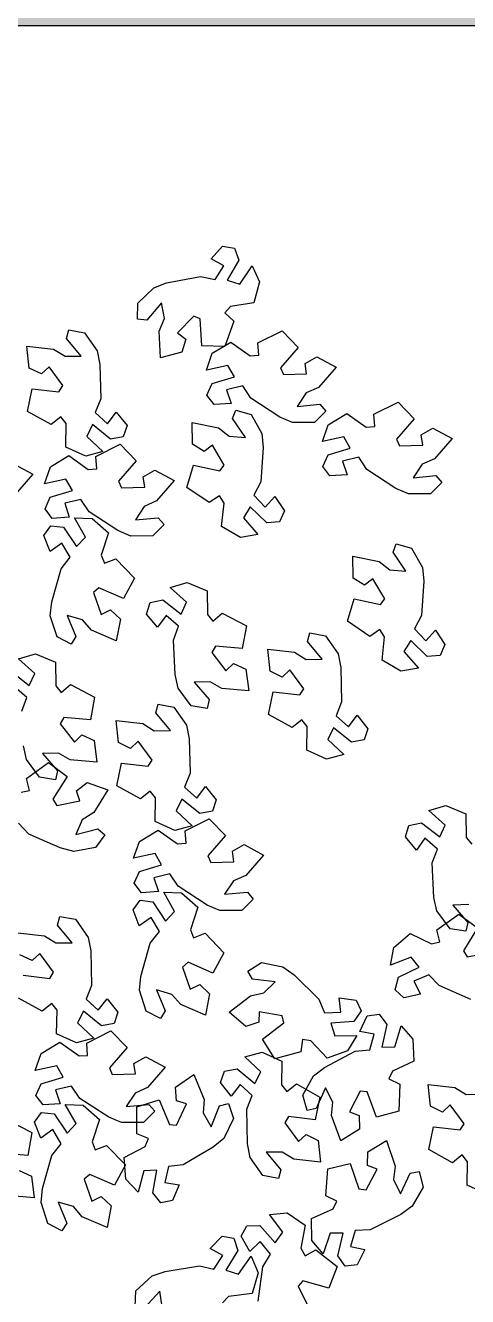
# Model space of a CAD drawing. Header units: centimetres. Extents: x -3096 to 17897, y -3131 to 15798.
# Drawn here: x -2058.9 to -1996.4, y 3859.8 to 4039.6 of the extents above; entities that cross this region are included whole.
import ezdxf

# ---------------------------------------------------------------- set-up
doc = ezdxf.new("R2010")
doc.units = ezdxf.units.CM
doc.layers.add('alberi', color=74, linetype='Continuous')

msp = doc.modelspace()

# ---------------------------------------------------------------- hatches: boundary and pattern name
at = {"transparency": 33554508}
h = msp.add_hatch(dxfattribs=at)
h.set_pattern_fill('GOST_WOOD', color=256, scale=2.9)
h.set_pattern_definition([(90, (-5100.13, -478.695), (17.4, -1e-15), [29, -5.8]), (90, (-5094.33, -484.495), (17.4, -1e-15), [17.4, -4.35, 8.7, -4.35]), (90, (-5088.53, -493.195), (17.4, -1e-15), [29, -5.8])])
h.paths.add_polyline_path([(-3095.71, 4099.61), (-3095.71, 4039.61), (-2657.82, 4039.61), (-2657.82, 4099.61)])
h.paths.add_polyline_path([(-2657.82, 4099.61), (-2657.82, 4039.61), (-2245.71, 4039.61), (-2195.71, 4039.61), (-2095.71, 4039.61), (-1945.71, 4039.61), (-1865.71, 4039.61), (-1865.71, 4099.61)])
h.paths.add_polyline_path([(-1615.62, 4039.61), (-1615.62, 4099.61), (-1765.71, 4099.61), (-1765.71, 4039.61)])
h.paths.add_polyline_path([(-1095.71, 4039.61), (-1095.71, 4099.61), (-1615.62, 4099.61), (-1615.62, 4039.61)])

# ---------------------------------------------------------------- linework, layer by layer
for p, q in [((-3095.71, 4039.61), (-1095.71, 4039.61)), ((-2095.71, 4039.61), (-1945.71, 4039.61))]:
    msp.add_line(p, q)
at = {"layer": 'alberi'}
for points in [[(-2042.98, 4000.31), (-2040.75, 4002.5), (-2038.92, 4003.18), (-2034.11, 4004.1), (-2032.07, 4003.66), (-2030.81, 4005.62), (-2032.63, 4006.58), (-2031, 4008.39), (-2029.34, 4008.11), (-2028.72, 4006.41), (-2028.72, 4006.41), (-2030.34, 4003.56), (-2028.56, 4003.03), (-2026.83, 4005.62), (-2025.78, 4003.33), (-2026.57, 4000.35), (-2029.88, 3999.86), (-2030.69, 3998.96), (-2029.4, 3997.8), (-2029.4, 3997.8), (-2030.67, 3994.19), (-2033.95, 3994.3), (-2034.15, 3998.11), (-2035.09, 3998.5), (-2037.39, 3996.14), (-2036.22, 3995.24), (-2036.76, 3993.4), (-2039.76, 3992.57), (-2039.96, 3996.38), (-2039.23, 3998.14), (-2039.63, 4000.38), (-2041.74, 3997.94), (-2043.03, 3998.06)], [(-2050.52, 3996.15), (-2048.73, 3993.6), (-2048.36, 3991.67), (-2048.23, 3986.79), (-2049.01, 3984.84), (-2047.28, 3983.28), (-2046.04, 3984.92), (-2044.52, 3983.01), (-2045.06, 3981.42), (-2046.85, 3981.09), (-2046.85, 3981.09), (-2049.39, 3983.15), (-2050.2, 3981.49), (-2047.93, 3979.35), (-2050.36, 3978.69), (-2053.17, 3979.96), (-2053.12, 3983.3), (-2053.87, 3984.26), (-2055.23, 3983.17), (-2055.23, 3983.17), (-2058.58, 3985.02), (-2057.93, 3988.23), (-2054.15, 3987.8), (-2053.6, 3988.67), (-2055.55, 3991.33), (-2056.63, 3990.31), (-2058.36, 3991.15), (-2058.68, 3994.25), (-2054.9, 3993.82), (-2053.28, 3992.81), (-2051.01, 3992.84), (-2053.06, 3995.32), (-2052.74, 3996.57)], [(-2017.99, 3983.45), (-2021.11, 3983.43), (-2022.91, 3984.21), (-2027, 3986.88), (-2028.16, 3988.62), (-2030.43, 3988.09), (-2029.78, 3986.13), (-2032.21, 3985.97), (-2033.22, 3987.32), (-2032.48, 3988.98), (-2032.48, 3988.98), (-2029.34, 3989.9), (-2030.25, 3991.51), (-2033.3, 3990.85), (-2032.46, 3993.23), (-2029.82, 3994.82), (-2027.1, 3992.88), (-2025.88, 3992.96), (-2026.01, 3994.7), (-2026.01, 3994.7), (-2022.59, 3996.41), (-2020.31, 3994.05), (-2022.81, 3991.18), (-2022.4, 3990.24), (-2019.11, 3990.33), (-2019.33, 3991.8), (-2017.66, 3992.75), (-2014.93, 3991.26), (-2017.43, 3988.38), (-2019.18, 3987.62), (-2020.44, 3985.73), (-2017.23, 3986.02), (-2016.39, 3985.04)], [(-2001.58, 3973.36), (-2004.7, 3973.34), (-2006.5, 3974.12), (-2010.59, 3976.8), (-2011.75, 3978.54), (-2014.02, 3978), (-2013.38, 3976.05), (-2015.81, 3975.88), (-2016.81, 3977.23), (-2016.07, 3978.89), (-2016.07, 3978.89), (-2012.94, 3979.81), (-2013.84, 3981.42), (-2016.89, 3980.77), (-2016.05, 3983.14), (-2013.41, 3984.74), (-2010.69, 3982.8), (-2009.48, 3982.88), (-2009.61, 3984.61), (-2009.61, 3984.61), (-2006.18, 3986.32), (-2003.91, 3983.97), (-2006.4, 3981.09), (-2006, 3980.15), (-2002.7, 3980.25), (-2002.93, 3981.71), (-2001.25, 3982.66), (-1998.52, 3981.17), (-2001.02, 3978.3), (-2002.78, 3977.53), (-2004.03, 3975.64), (-2000.82, 3975.93), (-1999.98, 3974.95)], [(-2026.98, 3984.59), (-2025.45, 3981.87), (-2025.26, 3979.92), (-2025.6, 3975.05), (-2026.56, 3973.19), (-2024.98, 3971.47), (-2023.59, 3972.98), (-2022.26, 3970.94), (-2022.96, 3969.4), (-2024.76, 3969.24), (-2024.76, 3969.24), (-2027.09, 3971.54), (-2028.06, 3969.96), (-2026.01, 3967.61), (-2028.49, 3967.19), (-2031.17, 3968.72), (-2030.79, 3972.04), (-2031.46, 3973.06), (-2032.91, 3972.11), (-2032.91, 3972.11), (-2036.07, 3974.27), (-2035.12, 3977.4), (-2031.39, 3976.62), (-2030.77, 3977.43), (-2032.45, 3980.26), (-2033.62, 3979.36), (-2035.27, 3980.36), (-2035.29, 3983.47), (-2031.57, 3982.68), (-2030.05, 3981.52), (-2027.78, 3981.34), (-2029.59, 3984), (-2029.15, 3985.21)], [(-2040.88, 3967.41), (-2044, 3967.38), (-2045.8, 3968.16), (-2049.89, 3970.82), (-2051.06, 3972.56), (-2053.32, 3972.02), (-2052.68, 3970.07), (-2055.1, 3969.89), (-2056.11, 3971.24), (-2055.38, 3972.9), (-2055.38, 3972.9), (-2052.24, 3973.83), (-2053.15, 3975.44), (-2056.2, 3974.78), (-2055.36, 3977.16), (-2052.73, 3978.76), (-2050, 3976.82), (-2048.79, 3976.91), (-2048.92, 3978.64), (-2048.92, 3978.64), (-2045.5, 3980.36), (-2043.22, 3978.01), (-2045.71, 3975.13), (-2045.3, 3974.19), (-2042.01, 3974.29), (-2042.24, 3975.76), (-2040.57, 3976.71), (-2037.83, 3975.22), (-2040.33, 3972.35), (-2042.08, 3971.58), (-2043.33, 3969.69), (-2040.12, 3969.98), (-2039.28, 3969)], [(-2054.42, 3953.14), (-2055.37, 3956.11), (-2055.17, 3958.06), (-2053.85, 3962.76), (-2052.54, 3964.39), (-2053.73, 3966.39), (-2055.4, 3965.19), (-2056.29, 3967.46), (-2055.3, 3968.82), (-2053.5, 3968.62), (-2053.5, 3968.62), (-2051.68, 3965.9), (-2050.41, 3967.25), (-2051.95, 3969.96), (-2049.44, 3969.87), (-2047.12, 3967.84), (-2048.16, 3964.66), (-2047.71, 3963.53), (-2046.1, 3964.17), (-2046.1, 3964.17), (-2043.44, 3961.41), (-2045, 3958.54), (-2048.5, 3960.06), (-2049.27, 3959.38), (-2048.19, 3956.27), (-2046.86, 3956.93), (-2045.45, 3955.62), (-2046.05, 3952.56), (-2049.54, 3954.09), (-2050.8, 3955.53), (-2052.98, 3956.16), (-2051.74, 3953.18), (-2052.42, 3952.09)], [(-2004.27, 3965.68), (-2002.74, 3962.96), (-2002.54, 3961.01), (-2002.89, 3956.13), (-2003.84, 3954.27), (-2002.27, 3952.55), (-2000.88, 3954.07), (-1999.55, 3952.03), (-2000.24, 3950.49), (-2002.05, 3950.33), (-2002.05, 3950.33), (-2004.38, 3952.62), (-2005.35, 3951.04), (-2003.29, 3948.7), (-2005.78, 3948.28), (-2008.45, 3949.81), (-2008.08, 3953.13), (-2008.74, 3954.15), (-2010.19, 3953.2), (-2010.19, 3953.2), (-2013.35, 3955.36), (-2012.4, 3958.49), (-2008.67, 3957.71), (-2008.05, 3958.52), (-2009.74, 3961.35), (-2010.91, 3960.44), (-2012.55, 3961.44), (-2012.58, 3964.55), (-2008.85, 3963.77), (-2007.33, 3962.61), (-2005.07, 3962.43), (-2006.88, 3965.09), (-2006.44, 3966.3)], [(-2035.43, 3943.38), (-2037.28, 3945.89), (-2037.7, 3947.8), (-2037.94, 3952.68), (-2037.22, 3954.64), (-2038.99, 3956.16), (-2040.19, 3954.49), (-2041.75, 3956.36), (-2041.25, 3957.97), (-2039.47, 3958.35), (-2039.47, 3958.35), (-2036.88, 3956.35), (-2036.11, 3958.03), (-2038.43, 3960.11), (-2036.02, 3960.83), (-2033.18, 3959.63), (-2033.15, 3956.29), (-2032.37, 3955.35), (-2031.04, 3956.47), (-2031.04, 3956.47), (-2027.64, 3954.71), (-2028.21, 3951.48), (-2032.01, 3951.82), (-2032.53, 3950.93), (-2030.52, 3948.33), (-2029.46, 3949.37), (-2027.71, 3948.57), (-2027.31, 3945.49), (-2031.11, 3945.82), (-2032.75, 3946.79), (-2035.02, 3946.7), (-2032.91, 3944.27), (-2033.2, 3943.01)], [(-2016.45, 3953.28), (-2014.66, 3950.73), (-2014.28, 3948.8), (-2014.16, 3943.92), (-2014.94, 3941.98), (-2013.21, 3940.41), (-2011.96, 3942.05), (-2010.45, 3940.14), (-2010.99, 3938.55), (-2012.78, 3938.22), (-2012.78, 3938.22), (-2015.31, 3940.28), (-2016.13, 3938.62), (-2013.86, 3936.48), (-2016.29, 3935.82), (-2019.1, 3937.09), (-2019.05, 3940.43), (-2019.8, 3941.39), (-2021.16, 3940.3), (-2021.16, 3940.3), (-2024.51, 3942.15), (-2023.86, 3945.36), (-2020.07, 3944.93), (-2019.53, 3945.8), (-2021.48, 3948.46), (-2022.56, 3947.44), (-2024.29, 3948.28), (-2024.61, 3951.38), (-2020.83, 3950.95), (-2019.2, 3949.94), (-2016.93, 3949.97), (-2018.99, 3952.45), (-2018.66, 3953.7)], [(-2037.9, 3943.2), (-2036.11, 3940.64), (-2035.74, 3938.72), (-2035.61, 3933.83), (-2036.39, 3931.89), (-2034.66, 3930.33), (-2033.42, 3931.96), (-2031.9, 3930.06), (-2032.44, 3928.46), (-2034.23, 3928.13), (-2034.23, 3928.13), (-2036.77, 3930.19), (-2037.58, 3928.53), (-2035.31, 3926.39), (-2037.74, 3925.74), (-2040.55, 3927), (-2040.5, 3930.35), (-2041.25, 3931.3), (-2042.61, 3930.21), (-2042.61, 3930.21), (-2045.96, 3932.06), (-2045.31, 3935.27), (-2041.53, 3934.84), (-2040.98, 3935.71), (-2042.93, 3938.37), (-2044.01, 3937.36), (-2045.74, 3938.19), (-2046.06, 3941.29), (-2042.28, 3940.86), (-2040.66, 3939.85), (-2038.39, 3939.89), (-2040.44, 3942.37), (-2040.12, 3943.61)], [(-2028.26, 3914.45), (-2031.38, 3914.43), (-2033.18, 3915.2), (-2037.28, 3917.87), (-2038.44, 3919.6), (-2040.71, 3919.06), (-2040.06, 3917.11), (-2042.49, 3916.94), (-2043.49, 3918.29), (-2042.76, 3919.95), (-2042.76, 3919.95), (-2039.62, 3920.87), (-2040.53, 3922.49), (-2043.58, 3921.82), (-2042.75, 3924.2), (-2040.11, 3925.8), (-2037.39, 3923.86), (-2036.17, 3923.95), (-2036.3, 3925.68), (-2036.3, 3925.68), (-2032.88, 3927.4), (-2030.6, 3925.05), (-2033.1, 3922.17), (-2032.68, 3921.23), (-2029.39, 3921.33), (-2029.62, 3922.8), (-2027.95, 3923.75), (-2025.21, 3922.27), (-2027.71, 3919.39), (-2029.46, 3918.62), (-2030.71, 3916.73), (-2027.5, 3917.02), (-2026.66, 3916.05)], [(-2041.8, 3900.18), (-2042.75, 3903.15), (-2042.55, 3905.1), (-2041.23, 3909.81), (-2039.92, 3911.44), (-2041.11, 3913.44), (-2042.78, 3912.24), (-2043.67, 3914.5), (-2042.68, 3915.87), (-2040.88, 3915.66), (-2040.88, 3915.66), (-2039.06, 3912.94), (-2037.79, 3914.3), (-2039.33, 3917.01), (-2036.82, 3916.92), (-2034.5, 3914.88), (-2035.54, 3911.7), (-2035.1, 3910.57), (-2033.48, 3911.21), (-2033.48, 3911.21), (-2030.82, 3908.46), (-2032.38, 3905.58), (-2035.88, 3907.1), (-2036.65, 3906.43), (-2035.57, 3903.32), (-2034.24, 3903.97), (-2032.83, 3902.66), (-2033.43, 3899.61), (-2036.92, 3901.13), (-2038.18, 3902.57), (-2040.36, 3903.2), (-2039.12, 3900.23), (-2039.8, 3899.13)], [(-2025.52, 3907.08), (-2022.46, 3906.47), (-2020.86, 3905.35), (-2017.38, 3901.9), (-2016.6, 3899.97), (-2014.27, 3900.03), (-2014.51, 3902.08), (-2012.09, 3901.75), (-2011.38, 3900.23), (-2012.44, 3898.75), (-2012.44, 3898.75), (-2015.7, 3898.48), (-2015.13, 3896.72), (-2012.02, 3896.74), (-2013.32, 3894.59), (-2016.23, 3893.56), (-2018.5, 3896.01), (-2019.7, 3896.17), (-2019.93, 3894.45), (-2019.93, 3894.45), (-2023.63, 3893.46), (-2025.38, 3896.23), (-2022.35, 3898.54), (-2022.56, 3899.54), (-2025.81, 3900.11), (-2025.89, 3898.63), (-2027.71, 3898.04), (-2030.09, 3900.05), (-2027.06, 3902.36), (-2025.19, 3902.76), (-2023.58, 3904.35), (-2026.78, 3904.72), (-2027.41, 3905.85)], [(-2019.63, 3888.31), (-2018.14, 3891.05), (-2016.59, 3892.24), (-2012.27, 3894.53), (-2010.18, 3894.7), (-2009.55, 3896.94), (-2011.57, 3897.33), (-2010.54, 3899.53), (-2008.87, 3899.75), (-2007.78, 3898.31), (-2007.78, 3898.31), (-2008.5, 3895.12), (-2006.64, 3895.13), (-2005.74, 3898.11), (-2004.07, 3896.23), (-2003.95, 3893.14), (-2006.97, 3891.71), (-2007.49, 3890.61), (-2005.91, 3889.88), (-2005.91, 3889.88), (-2006.07, 3886.05), (-2009.23, 3885.2), (-2010.54, 3888.78), (-2011.56, 3888.88), (-2013.07, 3885.95), (-2011.68, 3885.44), (-2011.66, 3883.52), (-2014.29, 3881.85), (-2015.59, 3885.43), (-2015.41, 3887.33), (-2016.45, 3889.35), (-2017.76, 3886.4), (-2019.02, 3886.14)], [(-2042.17, 3884.44), (-2045.29, 3884.42), (-2047.09, 3885.19), (-2051.19, 3887.85), (-2052.36, 3889.59), (-2054.62, 3889.05), (-2053.97, 3887.1), (-2056.4, 3886.93), (-2057.41, 3888.27), (-2056.68, 3889.93), (-2056.68, 3889.93), (-2053.54, 3890.86), (-2054.45, 3892.47), (-2057.5, 3891.81), (-2056.66, 3894.19), (-2054.03, 3895.79), (-2051.3, 3893.85), (-2050.09, 3893.94), (-2050.22, 3895.67), (-2050.22, 3895.67), (-2046.8, 3897.39), (-2044.52, 3895.04), (-2047.01, 3892.16), (-2046.6, 3891.22), (-2043.31, 3891.32), (-2043.54, 3892.79), (-2041.86, 3893.74), (-2039.13, 3892.25), (-2041.62, 3889.38), (-2043.38, 3888.61), (-2044.63, 3886.72), (-2041.42, 3887.01), (-2040.58, 3886.03)], [(-2025.33, 3876.93), (-2027.1, 3879.5), (-2027.48, 3881.42), (-2027.58, 3886.31), (-2026.8, 3888.25), (-2028.52, 3889.82), (-2029.77, 3888.18), (-2031.28, 3890.09), (-2030.73, 3891.68), (-2028.95, 3892.01), (-2028.95, 3892.01), (-2026.42, 3889.94), (-2025.6, 3891.6), (-2027.86, 3893.75), (-2025.42, 3894.39), (-2022.62, 3893.12), (-2022.68, 3889.77), (-2021.93, 3888.82), (-2020.57, 3889.9), (-2020.57, 3889.9), (-2017.23, 3888.04), (-2017.89, 3884.83), (-2021.67, 3885.27), (-2022.22, 3884.41), (-2020.28, 3881.74), (-2019.19, 3882.75), (-2017.47, 3881.91), (-2017.16, 3878.81), (-2020.94, 3879.26), (-2022.56, 3880.27), (-2024.83, 3880.24), (-2022.78, 3877.75), (-2023.11, 3876.51)], [(-2029.47, 3885), (-2030.84, 3882.2), (-2032.34, 3880.94), (-2036.56, 3878.47), (-2038.64, 3878.21), (-2039.17, 3875.94), (-2037.13, 3875.64), (-2038.07, 3873.4), (-2039.73, 3873.1), (-2040.88, 3874.5), (-2040.88, 3874.5), (-2040.3, 3877.72), (-2042.15, 3877.63), (-2042.93, 3874.61), (-2044.68, 3876.42), (-2044.92, 3879.5), (-2041.97, 3881.06), (-2041.5, 3882.18), (-2043.11, 3882.84), (-2043.11, 3882.84), (-2043.11, 3886.67), (-2039.99, 3887.66), (-2038.53, 3884.14), (-2037.51, 3884.08), (-2036.12, 3887.07), (-2037.53, 3887.53), (-2037.64, 3889.45), (-2035.08, 3891.22), (-2033.63, 3887.7), (-2033.73, 3885.79), (-2032.6, 3883.83), (-2031.42, 3886.82), (-2030.17, 3887.14)], [(-2055.71, 3870.17), (-2056.67, 3873.14), (-2056.47, 3875.09), (-2055.15, 3879.79), (-2053.84, 3881.42), (-2055.03, 3883.43), (-2056.7, 3882.22), (-2057.59, 3884.49), (-2056.6, 3885.85), (-2054.8, 3885.65), (-2054.8, 3885.65), (-2052.98, 3882.93), (-2051.71, 3884.28), (-2053.25, 3886.99), (-2050.73, 3886.9), (-2048.42, 3884.87), (-2049.45, 3881.69), (-2049.01, 3880.56), (-2047.4, 3881.2), (-2047.4, 3881.2), (-2044.74, 3878.45), (-2046.3, 3875.57), (-2049.79, 3877.09), (-2050.57, 3876.42), (-2049.49, 3873.3), (-2048.16, 3873.96), (-2046.75, 3872.65), (-2047.35, 3869.59), (-2050.84, 3871.12), (-2052.1, 3872.56), (-2054.28, 3873.19), (-2053.04, 3870.22), (-2053.72, 3869.12)], [(-2002.62, 3875.3), (-2004.19, 3872.6), (-2005.77, 3871.45), (-2010.14, 3869.27), (-2012.23, 3869.15), (-2012.92, 3866.92), (-2010.9, 3866.49), (-2011.99, 3864.31), (-2013.66, 3864.13), (-2014.72, 3865.6), (-2014.72, 3865.6), (-2013.93, 3868.77), (-2015.78, 3868.81), (-2016.76, 3865.85), (-2018.38, 3867.77), (-2018.42, 3870.86), (-2015.37, 3872.22), (-2014.82, 3873.31), (-2016.38, 3874.07), (-2016.38, 3874.07), (-2016.13, 3877.89), (-2012.94, 3878.66), (-2011.73, 3875.05), (-2010.71, 3874.93), (-2009.13, 3877.82), (-2010.5, 3878.37), (-2010.48, 3880.29), (-2007.81, 3881.89), (-2006.6, 3878.28), (-2006.82, 3876.39), (-2005.83, 3874.34), (-2004.45, 3877.26), (-2003.18, 3877.49)]]:
    msp.add_lwpolyline(points, close=True, dxfattribs=at)
for points in [[(-2060.56, 3977.62), (-2057.83, 3976.13), (-2060.33, 3973.25)], [(-2060.92, 3948.26), (-2058.34, 3946.26), (-2057.56, 3947.94), (-2059.88, 3950.02), (-2057.47, 3950.74), (-2054.63, 3949.54), (-2054.6, 3946.2), (-2053.82, 3945.27), (-2052.49, 3946.39), (-2052.49, 3946.39), (-2049.1, 3944.62), (-2049.67, 3941.4), (-2053.46, 3941.73), (-2053.98, 3940.85), (-2051.97, 3938.24), (-2050.91, 3939.28), (-2049.16, 3938.48), (-2048.77, 3935.4), (-2052.56, 3935.73), (-2054.21, 3936.7), (-2056.48, 3936.61), (-2054.36, 3934.18), (-2054.65, 3932.93), (-2056.88, 3933.29), (-2058.73, 3935.8), (-2059.15, 3937.71)], [(-2059.4, 3942.6), (-2058.67, 3944.56), (-2060.44, 3946.08)], [(-2059.5, 3931.14), (-2058.32, 3931.42), (-2058.72, 3933.11), (-2058.72, 3933.11), (-2055.62, 3935.36), (-2053, 3933.4), (-2054.99, 3930.16), (-2054.44, 3929.3), (-2051.21, 3929.92), (-2051.66, 3931.34), (-2050.17, 3932.54), (-2047.23, 3931.51), (-2049.23, 3928.27), (-2050.84, 3927.24), (-2051.77, 3925.17), (-2048.65, 3925.97), (-2047.66, 3925.14), (-2048.98, 3923.32), (-2052.06, 3922.79), (-2053.96, 3923.27), (-2058.43, 3925.24), (-2059.86, 3926.77)], [(-1996.16, 3915.27), (-1998.43, 3915.18), (-1996.31, 3912.75), (-1996.61, 3911.49), (-1998.83, 3911.85), (-2000.68, 3914.37), (-2001.11, 3916.28), (-2001.35, 3921.16), (-2000.62, 3923.12), (-2002.39, 3924.64), (-2003.59, 3922.97), (-2005.15, 3924.84), (-2004.65, 3926.45), (-2002.88, 3926.82), (-2002.88, 3926.82), (-2000.29, 3924.83), (-1999.51, 3926.51), (-2001.84, 3928.59), (-1999.42, 3929.3), (-1996.58, 3928.11), (-1996.55, 3924.76), (-1995.77, 3923.83)], [(-1995.91, 3901.83), (-2000.38, 3903.81), (-2001.81, 3905.33), (-2003.96, 3904.44), (-2003.01, 3902.61), (-2005.38, 3902.06), (-2006.59, 3903.23), (-2006.13, 3904.98), (-2006.13, 3904.98), (-2003.18, 3906.4), (-2004.34, 3907.84), (-2007.24, 3906.7), (-2006.8, 3909.18), (-2004.45, 3911.18), (-2001.45, 3909.71), (-2000.27, 3909.99), (-2000.68, 3911.68), (-2000.68, 3911.68), (-1997.57, 3913.92), (-1994.95, 3911.96), (-1996.95, 3908.72), (-1996.39, 3907.86), (-1993.16, 3908.49)], [(-2059.98, 3911.28), (-2056.2, 3910.85), (-2054.57, 3909.84), (-2052.3, 3909.87), (-2054.36, 3912.35), (-2054.03, 3913.6), (-2051.82, 3913.18), (-2050.03, 3910.63), (-2049.65, 3908.7), (-2049.53, 3903.82), (-2050.31, 3901.88), (-2048.58, 3900.31), (-2047.33, 3901.95), (-2045.82, 3900.05), (-2046.36, 3898.45), (-2048.15, 3898.12), (-2048.15, 3898.12), (-2050.68, 3900.18), (-2051.5, 3898.52), (-2049.23, 3896.38), (-2051.66, 3895.72), (-2054.47, 3896.99), (-2054.42, 3900.33), (-2055.17, 3901.29), (-2056.53, 3900.2), (-2056.53, 3900.2), (-2059.88, 3902.05)], [(-2059.23, 3905.26), (-2055.44, 3904.83), (-2054.9, 3905.7), (-2056.85, 3908.36), (-2057.93, 3907.34), (-2059.66, 3908.18)], [(-1993.61, 3874.29), (-1996.42, 3875.56), (-1996.37, 3878.9), (-1997.12, 3879.85), (-1998.48, 3878.76), (-1998.48, 3878.76), (-2001.83, 3880.61), (-2001.18, 3883.82), (-1997.39, 3883.4), (-1996.85, 3884.27), (-1998.8, 3886.92), (-1999.88, 3885.91), (-2001.61, 3886.75), (-2001.93, 3889.84), (-1998.15, 3889.41), (-1996.53, 3888.4), (-1994.26, 3888.44)], [(-2061.36, 3884.78), (-2057.96, 3883.01), (-2058.53, 3879.78), (-2062.33, 3880.12)], [(-2059.78, 3877.67), (-2058.03, 3876.87), (-2057.63, 3873.79), (-2061.42, 3874.12)], [(-2025.99, 3859.18), (-2025.31, 3864.02), (-2024.23, 3865.81), (-2025.68, 3867.63), (-2027.17, 3866.22), (-2028.36, 3868.35), (-2027.56, 3869.83), (-2025.75, 3869.87), (-2025.75, 3869.87), (-2023.58, 3867.42), (-2022.5, 3868.93), (-2024.39, 3871.41), (-2021.89, 3871.65), (-2019.32, 3869.94), (-2019.92, 3866.66), (-2019.33, 3865.59), (-2017.82, 3866.45), (-2017.82, 3866.45), (-2014.81, 3864.07), (-2015.98, 3861.01), (-2019.64, 3862.05), (-2020.32, 3861.28), (-2018.83, 3858.34)], [(-2043.35, 3858.38), (-2043.25, 3860.63), (-2040.96, 3862.75), (-2039.11, 3863.39), (-2034.29, 3864.19), (-2032.26, 3863.69), (-2030.95, 3865.62), (-2032.74, 3866.63), (-2031.06, 3868.39), (-2029.41, 3868.07), (-2028.83, 3866.35), (-2028.83, 3866.35), (-2030.53, 3863.55), (-2028.77, 3862.98), (-2026.96, 3865.52), (-2025.98, 3863.2), (-2026.84, 3860.24), (-2030.16, 3859.83), (-2031, 3858.96)], [(-2039.55, 3858.36), (-2039.9, 3860.61), (-2042.07, 3858.23)]]:
    msp.add_lwpolyline(points, dxfattribs=at)

doc.saveas('drawing.dxf')
